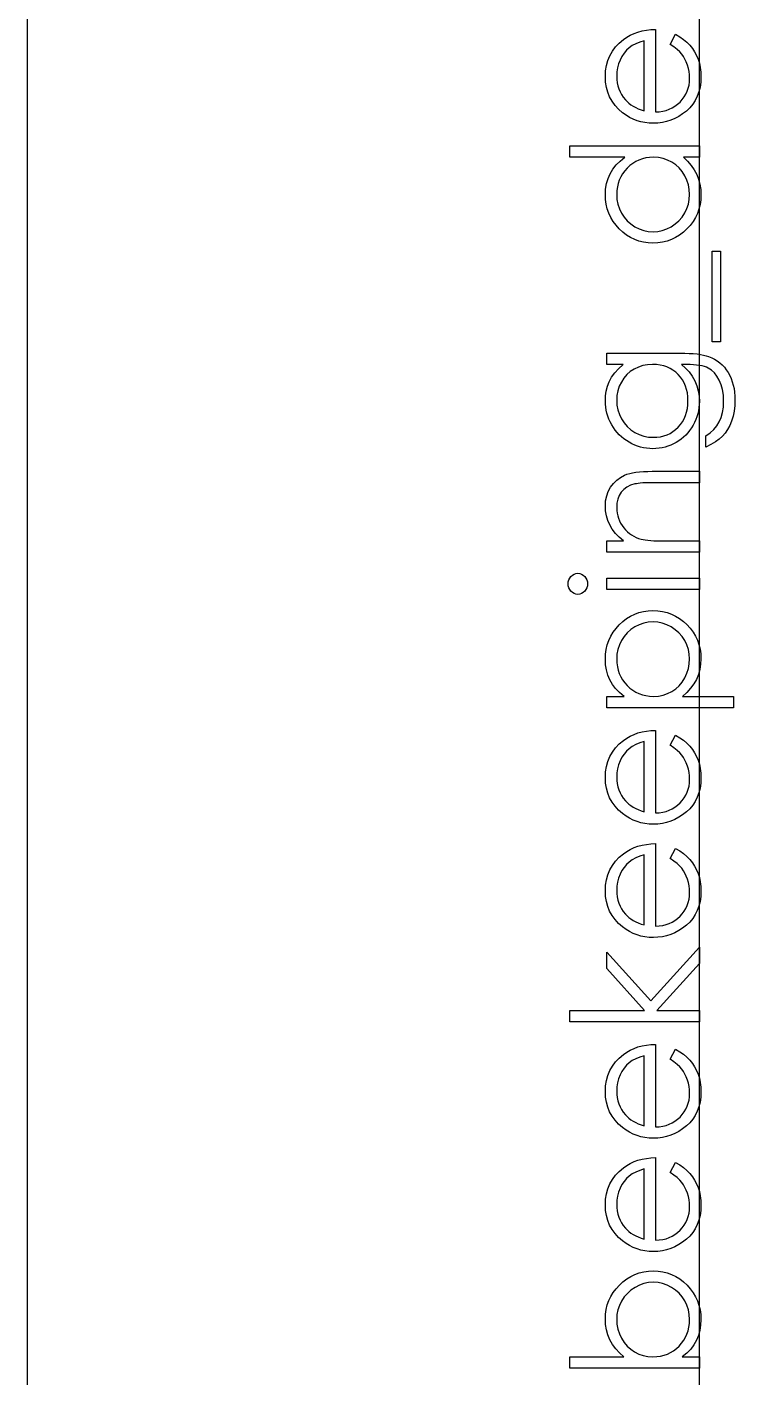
# Model space of a CAD drawing. Header units: millimetres. Extents: x -512 to -50, y 143 to 454.
# Drawn here: x -436.97 to -422.97, y 224.2 to 250.93 of the extents above; entities that cross this region are included whole.
import ezdxf

# ---------------------------------------------------------------- set-up
doc = ezdxf.new("R2010")
doc.units = ezdxf.units.MM

msp = doc.modelspace()

# ---------------------------------------------------------------- linework, layer by layer
at = {"color": 7, "linetype": 'Continuous', "lineweight": 25}
msp.add_line((-436.971, 335.946), (-436.971, 142.946), dxfattribs=at)
at = {"color": 7, "linetype": 'Continuous'}
msp.add_line((-423.672, 164.056), (-423.672, 293.248), dxfattribs=at)
at = {"color": 7, "linetype": 'Continuous', "flags": 128}
for points in [[(-424.249, 250.587), (-424.144, 250.786), (-424.144, 250.786), (-424.061, 250.737), (-423.986, 250.685), (-423.919, 250.629), (-423.861, 250.569), (-423.81, 250.505), (-423.766, 250.438), (-423.728, 250.366), (-423.697, 250.291), (-423.672, 250.212), (-423.654, 250.127), (-423.644, 250.037), (-423.64, 249.943), (-423.64, 249.943), (-423.645, 249.837), (-423.658, 249.738), (-423.681, 249.645), (-423.712, 249.558), (-423.753, 249.476), (-423.802, 249.401), (-423.861, 249.331), (-423.929, 249.267), (-424.002, 249.21), (-424.077, 249.16), (-424.155, 249.119), (-424.236, 249.085), (-424.319, 249.058), (-424.403, 249.039), (-424.491, 249.028), (-424.581, 249.024), (-424.581, 249.024), (-424.665, 249.027), (-424.747, 249.037), (-424.826, 249.053), (-424.904, 249.076), (-424.979, 249.106), (-425.052, 249.142), (-425.122, 249.185), (-425.191, 249.234), (-425.191, 249.234), (-425.27, 249.304), (-425.339, 249.379), (-425.398, 249.459), (-425.446, 249.546), (-425.483, 249.638), (-425.51, 249.736), (-425.526, 249.839), (-425.531, 249.948), (-425.531, 249.948), (-425.526, 250.06), (-425.509, 250.167), (-425.481, 250.268), (-425.441, 250.362), (-425.391, 250.451), (-425.329, 250.535), (-425.256, 250.612), (-425.172, 250.684), (-425.172, 250.684), (-425.106, 250.73), (-425.037, 250.769), (-424.963, 250.803), (-424.886, 250.831), (-424.805, 250.853), (-424.72, 250.869), (-424.631, 250.879), (-424.538, 250.883), (-424.538, 250.883), (-424.538, 249.248), (-424.538, 249.248), (-424.465, 249.253), (-424.396, 249.263), (-424.331, 249.279), (-424.269, 249.301), (-424.21, 249.328), (-424.154, 249.361), (-424.102, 249.4), (-424.053, 249.444), (-424.009, 249.493), (-423.971, 249.545), (-423.938, 249.6), (-423.912, 249.657), (-423.891, 249.717), (-423.876, 249.78), (-423.867, 249.846), (-423.864, 249.915), (-423.864, 249.915), (-423.867, 249.982), (-423.875, 250.047), (-423.888, 250.112), (-423.908, 250.176), (-423.931, 250.238), (-423.957, 250.295), (-423.987, 250.346), (-424.021, 250.393), (-424.061, 250.439), (-424.113, 250.486), (-424.175, 250.536), (-424.249, 250.587)], [(-424.762, 250.658), (-424.851, 250.632), (-424.929, 250.599), (-424.999, 250.562), (-425.059, 250.519), (-425.112, 250.469), (-425.16, 250.412), (-425.202, 250.348), (-425.239, 250.277), (-425.268, 250.201), (-425.29, 250.122), (-425.302, 250.042), (-425.307, 249.96), (-425.307, 249.96), (-425.304, 249.893), (-425.296, 249.827), (-425.283, 249.765), (-425.264, 249.705), (-425.24, 249.647), (-425.211, 249.592), (-425.176, 249.539), (-425.135, 249.489), (-425.135, 249.489), (-425.102, 249.454), (-425.065, 249.421), (-425.025, 249.391), (-424.98, 249.363), (-424.931, 249.337), (-424.879, 249.313), (-424.822, 249.291), (-424.762, 249.272), (-424.762, 249.272), (-424.762, 250.658)], [(-426.236, 248.575), (-423.672, 248.575), (-423.672, 248.575), (-423.672, 248.351), (-423.672, 248.351), (-423.988, 248.351), (-423.988, 248.351), (-423.904, 248.273), (-423.831, 248.191), (-423.772, 248.104), (-423.724, 248.013), (-423.687, 247.917), (-423.661, 247.818), (-423.645, 247.713), (-423.64, 247.604), (-423.64, 247.604), (-423.645, 247.508), (-423.658, 247.415), (-423.679, 247.325), (-423.709, 247.239), (-423.748, 247.157), (-423.796, 247.078), (-423.852, 247.002), (-423.917, 246.931), (-423.988, 246.865), (-424.063, 246.809), (-424.141, 246.761), (-424.224, 246.721), (-424.31, 246.691), (-424.4, 246.669), (-424.493, 246.656), (-424.591, 246.652), (-424.591, 246.652), (-424.686, 246.656), (-424.778, 246.669), (-424.866, 246.691), (-424.951, 246.722), (-425.032, 246.762), (-425.11, 246.81), (-425.185, 246.867), (-425.255, 246.933), (-425.32, 247.005), (-425.376, 247.082), (-425.423, 247.161), (-425.462, 247.244), (-425.493, 247.33), (-425.514, 247.421), (-425.527, 247.514), (-425.531, 247.611), (-425.531, 247.611), (-425.525, 247.723), (-425.507, 247.829), (-425.477, 247.93), (-425.435, 248.025), (-425.38, 248.115), (-425.314, 248.199), (-425.236, 248.277), (-425.146, 248.351), (-425.146, 248.351), (-426.236, 248.351), (-426.236, 248.351), (-426.236, 248.575)], [(-425.307, 247.614), (-425.301, 247.516), (-425.283, 247.422), (-425.254, 247.332), (-425.213, 247.245), (-425.161, 247.165), (-425.099, 247.094), (-425.028, 247.03), (-424.948, 246.976), (-424.862, 246.932), (-424.773, 246.901), (-424.682, 246.882), (-424.588, 246.876), (-424.588, 246.876), (-424.495, 246.883), (-424.404, 246.901), (-424.315, 246.933), (-424.228, 246.977), (-424.147, 247.032), (-424.075, 247.095), (-424.013, 247.167), (-423.96, 247.248), (-423.918, 247.334), (-423.888, 247.424), (-423.87, 247.517), (-423.864, 247.612), (-423.864, 247.612), (-423.87, 247.71), (-423.888, 247.804), (-423.918, 247.896), (-423.96, 247.985), (-424.011, 248.068), (-424.071, 248.141), (-424.139, 248.203), (-424.217, 248.255), (-424.3, 248.297), (-424.389, 248.327), (-424.482, 248.345), (-424.582, 248.351), (-424.582, 248.351), (-424.657, 248.347), (-424.73, 248.337), (-424.799, 248.321), (-424.866, 248.297), (-424.929, 248.267), (-424.989, 248.231), (-425.045, 248.188), (-425.099, 248.138), (-425.148, 248.083), (-425.19, 248.026), (-425.226, 247.964), (-425.255, 247.901), (-425.278, 247.834), (-425.294, 247.764), (-425.304, 247.691), (-425.307, 247.614)], [(-423.416, 244.697), (-423.416, 246.492), (-423.416, 246.492), (-423.255, 246.492), (-423.255, 246.492), (-423.255, 244.697), (-423.255, 244.697), (-423.416, 244.697)], [(-425.499, 244.248), (-425.499, 244.472), (-425.499, 244.472), (-424.049, 244.472), (-424.049, 244.472), (-423.957, 244.471), (-423.87, 244.468), (-423.791, 244.463), (-423.718, 244.456), (-423.651, 244.446), (-423.591, 244.435), (-423.536, 244.421), (-423.489, 244.406), (-423.489, 244.406), (-423.428, 244.381), (-423.371, 244.352), (-423.317, 244.319), (-423.267, 244.281), (-423.22, 244.239), (-423.177, 244.193), (-423.138, 244.143), (-423.103, 244.089), (-423.071, 244.031), (-423.043, 243.971), (-423.02, 243.907), (-423.001, 243.84), (-422.986, 243.771), (-422.976, 243.699), (-422.969, 243.624), (-422.967, 243.546), (-422.967, 243.546), (-422.971, 243.433), (-422.984, 243.326), (-423.005, 243.224), (-423.034, 243.129), (-423.071, 243.041), (-423.113, 242.961), (-423.16, 242.89), (-423.214, 242.828), (-423.277, 242.771), (-423.353, 242.716), (-423.442, 242.663), (-423.544, 242.613), (-423.544, 242.613), (-423.544, 242.838), (-423.544, 242.838), (-423.46, 242.894), (-423.388, 242.959), (-423.327, 243.031), (-423.278, 243.111), (-423.24, 243.199), (-423.213, 243.298), (-423.197, 243.406), (-423.191, 243.525), (-423.191, 243.525), (-423.197, 243.642), (-423.213, 243.75), (-423.24, 243.848), (-423.278, 243.937), (-423.324, 244.015), (-423.375, 244.081), (-423.432, 244.134), (-423.495, 244.176), (-423.53, 244.193), (-423.571, 244.208), (-423.617, 244.22), (-423.668, 244.23), (-423.725, 244.238), (-423.787, 244.243), (-423.855, 244.247), (-423.928, 244.248), (-423.928, 244.248), (-424.022, 244.248), (-424.022, 244.248), (-423.943, 244.178), (-423.872, 244.101), (-423.813, 244.016), (-423.763, 243.924), (-423.723, 243.827), (-423.695, 243.727), (-423.678, 243.624), (-423.672, 243.518), (-423.672, 243.518), (-423.674, 243.455), (-423.68, 243.394), (-423.69, 243.333), (-423.703, 243.273), (-423.721, 243.215), (-423.742, 243.157), (-423.767, 243.1), (-423.796, 243.045), (-423.829, 242.991), (-423.864, 242.94), (-423.902, 242.893), (-423.942, 242.848), (-423.985, 242.807), (-424.031, 242.769), (-424.079, 242.734), (-424.13, 242.702), (-424.183, 242.674), (-424.238, 242.649), (-424.294, 242.628), (-424.351, 242.611), (-424.409, 242.598), (-424.468, 242.589), (-424.53, 242.583), (-424.592, 242.581), (-424.592, 242.581), (-424.654, 242.583), (-424.715, 242.589), (-424.775, 242.599), (-424.835, 242.613), (-424.893, 242.63), (-424.95, 242.652), (-425.005, 242.677), (-425.06, 242.707), (-425.113, 242.74), (-425.164, 242.776), (-425.211, 242.815), (-425.255, 242.857), (-425.297, 242.902), (-425.335, 242.95), (-425.371, 243.002), (-425.404, 243.056), (-425.434, 243.112), (-425.46, 243.168), (-425.482, 243.226), (-425.5, 243.284), (-425.513, 243.343), (-425.523, 243.403), (-425.529, 243.464), (-425.531, 243.525), (-425.531, 243.525), (-425.526, 243.626), (-425.512, 243.723), (-425.488, 243.816), (-425.454, 243.906), (-425.407, 243.994), (-425.346, 244.081), (-425.27, 244.165), (-425.18, 244.248), (-425.18, 244.248), (-425.499, 244.248)], [(-425.307, 243.543), (-425.301, 243.445), (-425.283, 243.35), (-425.253, 243.259), (-425.212, 243.172), (-425.159, 243.091), (-425.097, 243.019), (-425.027, 242.956), (-424.947, 242.903), (-424.861, 242.86), (-424.771, 242.83), (-424.679, 242.812), (-424.583, 242.806), (-424.583, 242.806), (-424.51, 242.809), (-424.44, 242.818), (-424.374, 242.834), (-424.311, 242.856), (-424.251, 242.884), (-424.194, 242.919), (-424.141, 242.96), (-424.091, 243.007), (-424.045, 243.059), (-424.006, 243.115), (-423.973, 243.175), (-423.945, 243.238), (-423.924, 243.305), (-423.909, 243.377), (-423.9, 243.451), (-423.897, 243.529), (-423.897, 243.529), (-423.9, 243.608), (-423.909, 243.684), (-423.924, 243.755), (-423.945, 243.822), (-423.972, 243.885), (-424.005, 243.944), (-424.044, 244), (-424.089, 244.051), (-424.139, 244.097), (-424.193, 244.137), (-424.251, 244.171), (-424.312, 244.199), (-424.377, 244.22), (-424.446, 244.235), (-424.519, 244.245), (-424.596, 244.248), (-424.596, 244.248), (-424.695, 244.242), (-424.789, 244.225), (-424.878, 244.197), (-424.961, 244.157), (-425.037, 244.107), (-425.104, 244.048), (-425.164, 243.979), (-425.214, 243.9), (-425.255, 243.816), (-425.284, 243.728), (-425.301, 243.637), (-425.307, 243.543)], [(-425.499, 240.53), (-425.499, 240.754), (-425.499, 240.754), (-425.17, 240.754), (-425.17, 240.754), (-425.258, 240.828), (-425.333, 240.905), (-425.395, 240.986), (-425.445, 241.071), (-425.483, 241.16), (-425.51, 241.253), (-425.526, 241.349), (-425.531, 241.45), (-425.531, 241.45), (-425.525, 241.551), (-425.505, 241.646), (-425.473, 241.735), (-425.428, 241.818), (-425.372, 241.893), (-425.307, 241.958), (-425.233, 242.012), (-425.15, 242.056), (-425.103, 242.074), (-425.05, 242.09), (-424.991, 242.103), (-424.926, 242.114), (-424.855, 242.122), (-424.778, 242.128), (-424.694, 242.132), (-424.605, 242.133), (-424.605, 242.133), (-423.672, 242.133), (-423.672, 242.133), (-423.672, 241.908), (-423.672, 241.908), (-424.532, 241.908), (-424.532, 241.908), (-424.606, 241.908), (-424.674, 241.907), (-424.736, 241.905), (-424.791, 241.902), (-424.84, 241.898), (-424.882, 241.893), (-424.918, 241.888), (-424.947, 241.882), (-424.947, 241.882), (-425.031, 241.856), (-425.104, 241.821), (-425.166, 241.776), (-425.217, 241.721), (-425.256, 241.657), (-425.284, 241.584), (-425.301, 241.502), (-425.307, 241.41), (-425.307, 241.41), (-425.305, 241.356), (-425.298, 241.304), (-425.287, 241.252), (-425.272, 241.203), (-425.252, 241.154), (-425.229, 241.107), (-425.2, 241.061), (-425.168, 241.017), (-425.131, 240.976), (-425.094, 240.938), (-425.054, 240.904), (-425.012, 240.874), (-424.968, 240.847), (-424.922, 240.824), (-424.873, 240.804), (-424.823, 240.789), (-424.823, 240.789), (-424.786, 240.781), (-424.742, 240.774), (-424.691, 240.768), (-424.633, 240.763), (-424.569, 240.759), (-424.497, 240.756), (-424.418, 240.755), (-424.333, 240.754), (-424.333, 240.754), (-423.672, 240.754), (-423.672, 240.754), (-423.672, 240.53), (-423.672, 240.53), (-425.499, 240.53)], [(-426.268, 239.904), (-426.265, 239.946), (-426.254, 239.984), (-426.236, 240.02), (-426.212, 240.052), (-426.182, 240.079), (-426.149, 240.098), (-426.114, 240.109), (-426.075, 240.113), (-426.075, 240.113), (-426.037, 240.109), (-426.002, 240.098), (-425.97, 240.079), (-425.94, 240.052), (-425.916, 240.02), (-425.898, 239.984), (-425.887, 239.946), (-425.884, 239.904), (-425.884, 239.904), (-425.887, 239.863), (-425.898, 239.825), (-425.916, 239.79), (-425.94, 239.758), (-425.97, 239.731), (-426.002, 239.712), (-426.037, 239.701), (-426.075, 239.697), (-426.075, 239.697), (-426.114, 239.701), (-426.149, 239.712), (-426.182, 239.731), (-426.212, 239.758), (-426.236, 239.79), (-426.254, 239.825), (-426.265, 239.863), (-426.268, 239.904)], [(-425.499, 239.793), (-425.499, 240.017), (-425.499, 240.017), (-423.672, 240.017), (-423.672, 240.017), (-423.672, 239.793), (-423.672, 239.793), (-425.499, 239.793)], [(-425.499, 237.453), (-425.499, 237.677), (-425.499, 237.677), (-425.161, 237.677), (-425.161, 237.677), (-425.251, 237.751), (-425.328, 237.83), (-425.391, 237.914), (-425.442, 238.004), (-425.481, 238.099), (-425.509, 238.199), (-425.526, 238.304), (-425.531, 238.416), (-425.531, 238.416), (-425.527, 238.513), (-425.514, 238.607), (-425.493, 238.697), (-425.462, 238.784), (-425.423, 238.867), (-425.376, 238.946), (-425.32, 239.022), (-425.255, 239.094), (-425.185, 239.16), (-425.11, 239.217), (-425.032, 239.266), (-424.951, 239.306), (-424.866, 239.337), (-424.778, 239.359), (-424.686, 239.372), (-424.591, 239.376), (-424.591, 239.376), (-424.493, 239.372), (-424.4, 239.359), (-424.31, 239.337), (-424.224, 239.307), (-424.141, 239.267), (-424.063, 239.219), (-423.988, 239.162), (-423.917, 239.097), (-423.852, 239.025), (-423.796, 238.95), (-423.748, 238.871), (-423.709, 238.789), (-423.679, 238.703), (-423.658, 238.613), (-423.645, 238.519), (-423.64, 238.423), (-423.64, 238.423), (-423.646, 238.314), (-423.663, 238.209), (-423.691, 238.11), (-423.731, 238.014), (-423.782, 237.923), (-423.845, 237.837), (-423.919, 237.755), (-424.003, 237.677), (-424.003, 237.677), (-422.999, 237.677), (-422.999, 237.677), (-422.999, 237.453), (-422.999, 237.453), (-425.499, 237.453)], [(-425.307, 238.414), (-425.304, 238.338), (-425.294, 238.264), (-425.278, 238.194), (-425.255, 238.127), (-425.226, 238.063), (-425.19, 238.003), (-425.148, 237.944), (-425.099, 237.89), (-425.045, 237.84), (-424.989, 237.797), (-424.929, 237.761), (-424.866, 237.731), (-424.799, 237.708), (-424.73, 237.691), (-424.657, 237.681), (-424.582, 237.677), (-424.582, 237.677), (-424.482, 237.684), (-424.389, 237.701), (-424.3, 237.731), (-424.217, 237.772), (-424.139, 237.825), (-424.071, 237.888), (-424.011, 237.961), (-423.96, 238.044), (-423.918, 238.134), (-423.888, 238.226), (-423.87, 238.32), (-423.864, 238.417), (-423.864, 238.417), (-423.87, 238.512), (-423.888, 238.604), (-423.918, 238.694), (-423.96, 238.78), (-424.013, 238.861), (-424.075, 238.933), (-424.147, 238.996), (-424.228, 239.051), (-424.315, 239.095), (-424.404, 239.127), (-424.495, 239.145), (-424.588, 239.152), (-424.588, 239.152), (-424.682, 239.146), (-424.773, 239.127), (-424.862, 239.096), (-424.948, 239.052), (-425.028, 238.998), (-425.099, 238.935), (-425.161, 238.863), (-425.213, 238.783), (-425.254, 238.696), (-425.283, 238.606), (-425.301, 238.512), (-425.307, 238.414)], [(-424.249, 236.709), (-424.144, 236.908), (-424.144, 236.908), (-424.061, 236.859), (-423.986, 236.807), (-423.919, 236.751), (-423.861, 236.69), (-423.81, 236.627), (-423.766, 236.56), (-423.728, 236.488), (-423.697, 236.413), (-423.672, 236.333), (-423.654, 236.249), (-423.644, 236.159), (-423.64, 236.064), (-423.64, 236.064), (-423.645, 235.959), (-423.658, 235.86), (-423.681, 235.767), (-423.712, 235.679), (-423.753, 235.598), (-423.802, 235.523), (-423.861, 235.452), (-423.929, 235.389), (-424.002, 235.332), (-424.077, 235.282), (-424.155, 235.241), (-424.236, 235.207), (-424.319, 235.179), (-424.403, 235.16), (-424.491, 235.149), (-424.581, 235.145), (-424.581, 235.145), (-424.665, 235.149), (-424.747, 235.158), (-424.826, 235.175), (-424.904, 235.198), (-424.979, 235.228), (-425.052, 235.264), (-425.122, 235.307), (-425.191, 235.356), (-425.191, 235.356), (-425.27, 235.425), (-425.339, 235.501), (-425.398, 235.581), (-425.446, 235.668), (-425.483, 235.76), (-425.51, 235.858), (-425.526, 235.961), (-425.531, 236.07), (-425.531, 236.07), (-425.526, 236.182), (-425.509, 236.289), (-425.481, 236.389), (-425.441, 236.484), (-425.391, 236.573), (-425.329, 236.656), (-425.256, 236.734), (-425.172, 236.806), (-425.172, 236.806), (-425.106, 236.852), (-425.037, 236.891), (-424.963, 236.925), (-424.886, 236.953), (-424.805, 236.975), (-424.72, 236.991), (-424.631, 237), (-424.538, 237.004), (-424.538, 237.004), (-424.538, 235.37), (-424.538, 235.37), (-424.465, 235.374), (-424.396, 235.384), (-424.331, 235.4), (-424.269, 235.422), (-424.21, 235.449), (-424.154, 235.482), (-424.102, 235.522), (-424.053, 235.566), (-424.009, 235.615), (-423.971, 235.667), (-423.938, 235.721), (-423.912, 235.779), (-423.891, 235.839), (-423.876, 235.902), (-423.867, 235.968), (-423.864, 236.036), (-423.864, 236.036), (-423.867, 236.103), (-423.875, 236.169), (-423.888, 236.234), (-423.908, 236.298), (-423.931, 236.36), (-423.957, 236.416), (-423.987, 236.468), (-424.021, 236.515), (-424.061, 236.561), (-424.113, 236.608), (-424.175, 236.658), (-424.249, 236.709)], [(-424.762, 236.78), (-424.851, 236.754), (-424.929, 236.721), (-424.999, 236.683), (-425.059, 236.64), (-425.112, 236.591), (-425.16, 236.534), (-425.202, 236.47), (-425.239, 236.398), (-425.268, 236.322), (-425.29, 236.244), (-425.302, 236.164), (-425.307, 236.081), (-425.307, 236.081), (-425.304, 236.014), (-425.296, 235.949), (-425.283, 235.887), (-425.264, 235.827), (-425.24, 235.769), (-425.211, 235.714), (-425.176, 235.661), (-425.135, 235.611), (-425.135, 235.611), (-425.102, 235.576), (-425.065, 235.543), (-425.025, 235.513), (-424.98, 235.484), (-424.931, 235.458), (-424.879, 235.434), (-424.822, 235.413), (-424.762, 235.393), (-424.762, 235.393), (-424.762, 236.78)], [(-424.249, 234.465), (-424.144, 234.665), (-424.144, 234.665), (-424.061, 234.616), (-423.986, 234.563), (-423.919, 234.507), (-423.861, 234.447), (-423.81, 234.383), (-423.766, 234.316), (-423.728, 234.244), (-423.697, 234.169), (-423.672, 234.09), (-423.654, 234.005), (-423.644, 233.915), (-423.64, 233.821), (-423.64, 233.821), (-423.645, 233.716), (-423.658, 233.616), (-423.681, 233.523), (-423.712, 233.436), (-423.753, 233.355), (-423.802, 233.279), (-423.861, 233.209), (-423.929, 233.145), (-424.002, 233.088), (-424.077, 233.039), (-424.155, 232.997), (-424.236, 232.963), (-424.319, 232.936), (-424.403, 232.917), (-424.491, 232.906), (-424.581, 232.902), (-424.581, 232.902), (-424.665, 232.905), (-424.747, 232.915), (-424.826, 232.931), (-424.904, 232.954), (-424.979, 232.984), (-425.052, 233.02), (-425.122, 233.063), (-425.191, 233.112), (-425.191, 233.112), (-425.27, 233.182), (-425.339, 233.257), (-425.398, 233.338), (-425.446, 233.424), (-425.483, 233.516), (-425.51, 233.614), (-425.526, 233.717), (-425.531, 233.826), (-425.531, 233.826), (-425.526, 233.939), (-425.509, 234.045), (-425.481, 234.146), (-425.441, 234.24), (-425.391, 234.33), (-425.329, 234.413), (-425.256, 234.49), (-425.172, 234.562), (-425.172, 234.562), (-425.106, 234.608), (-425.037, 234.648), (-424.963, 234.682), (-424.886, 234.709), (-424.805, 234.731), (-424.72, 234.747), (-424.631, 234.757), (-424.538, 234.761), (-424.538, 234.761), (-424.538, 233.126), (-424.538, 233.126), (-424.465, 233.131), (-424.396, 233.141), (-424.331, 233.157), (-424.269, 233.179), (-424.21, 233.206), (-424.154, 233.239), (-424.102, 233.278), (-424.053, 233.323), (-424.009, 233.372), (-423.971, 233.423), (-423.938, 233.478), (-423.912, 233.535), (-423.891, 233.595), (-423.876, 233.659), (-423.867, 233.724), (-423.864, 233.793), (-423.864, 233.793), (-423.867, 233.86), (-423.875, 233.925), (-423.888, 233.991), (-423.908, 234.055), (-423.931, 234.116), (-423.957, 234.173), (-423.987, 234.224), (-424.021, 234.272), (-424.061, 234.317), (-424.113, 234.365), (-424.175, 234.414), (-424.249, 234.465)], [(-424.762, 234.536), (-424.851, 234.51), (-424.929, 234.477), (-424.999, 234.44), (-425.059, 234.397), (-425.112, 234.348), (-425.16, 234.291), (-425.202, 234.226), (-425.239, 234.155), (-425.268, 234.079), (-425.29, 234), (-425.302, 233.92), (-425.307, 233.838), (-425.307, 233.838), (-425.304, 233.771), (-425.296, 233.706), (-425.283, 233.643), (-425.264, 233.583), (-425.24, 233.525), (-425.211, 233.47), (-425.176, 233.418), (-425.135, 233.367), (-425.135, 233.367), (-425.102, 233.332), (-425.065, 233.299), (-425.025, 233.269), (-424.98, 233.241), (-424.931, 233.215), (-424.879, 233.191), (-424.822, 233.169), (-424.762, 233.15), (-424.762, 233.15), (-424.762, 234.536)], [(-426.236, 231.235), (-426.236, 231.46), (-426.236, 231.46), (-424.754, 231.46), (-424.754, 231.46), (-425.499, 232.291), (-425.499, 232.291), (-425.499, 232.613), (-425.499, 232.613), (-424.634, 231.649), (-424.634, 231.649), (-423.672, 232.71), (-423.672, 232.71), (-423.672, 232.388), (-423.672, 232.388), (-424.514, 231.46), (-424.514, 231.46), (-423.672, 231.46), (-423.672, 231.46), (-423.672, 231.235), (-423.672, 231.235), (-426.236, 231.235)], [(-424.249, 230.491), (-424.144, 230.69), (-424.144, 230.69), (-424.061, 230.641), (-423.986, 230.589), (-423.919, 230.533), (-423.861, 230.472), (-423.81, 230.409), (-423.766, 230.342), (-423.728, 230.27), (-423.697, 230.195), (-423.672, 230.115), (-423.654, 230.031), (-423.644, 229.941), (-423.64, 229.846), (-423.64, 229.846), (-423.645, 229.741), (-423.658, 229.642), (-423.681, 229.549), (-423.712, 229.461), (-423.753, 229.38), (-423.802, 229.305), (-423.861, 229.234), (-423.929, 229.171), (-424.002, 229.114), (-424.077, 229.064), (-424.155, 229.023), (-424.236, 228.989), (-424.319, 228.962), (-424.403, 228.943), (-424.491, 228.931), (-424.581, 228.927), (-424.581, 228.927), (-424.665, 228.931), (-424.747, 228.941), (-424.826, 228.957), (-424.904, 228.98), (-424.979, 229.01), (-425.052, 229.046), (-425.122, 229.089), (-425.191, 229.138), (-425.191, 229.138), (-425.27, 229.207), (-425.339, 229.283), (-425.398, 229.363), (-425.446, 229.45), (-425.483, 229.542), (-425.51, 229.64), (-425.526, 229.743), (-425.531, 229.852), (-425.531, 229.852), (-425.526, 229.964), (-425.509, 230.071), (-425.481, 230.171), (-425.441, 230.266), (-425.391, 230.355), (-425.329, 230.438), (-425.256, 230.516), (-425.172, 230.588), (-425.172, 230.588), (-425.106, 230.634), (-425.037, 230.673), (-424.963, 230.707), (-424.886, 230.735), (-424.805, 230.757), (-424.72, 230.773), (-424.631, 230.782), (-424.538, 230.786), (-424.538, 230.786), (-424.538, 229.152), (-424.538, 229.152), (-424.465, 229.156), (-424.396, 229.166), (-424.331, 229.182), (-424.269, 229.204), (-424.21, 229.231), (-424.154, 229.265), (-424.102, 229.304), (-424.053, 229.348), (-424.009, 229.397), (-423.971, 229.449), (-423.938, 229.503), (-423.912, 229.561), (-423.891, 229.621), (-423.876, 229.684), (-423.867, 229.75), (-423.864, 229.818), (-423.864, 229.818), (-423.867, 229.886), (-423.875, 229.951), (-423.888, 230.016), (-423.908, 230.08), (-423.931, 230.142), (-423.957, 230.199), (-423.987, 230.25), (-424.021, 230.297), (-424.061, 230.343), (-424.113, 230.39), (-424.175, 230.44), (-424.249, 230.491)], [(-424.762, 230.562), (-424.851, 230.536), (-424.929, 230.503), (-424.999, 230.465), (-425.059, 230.422), (-425.112, 230.373), (-425.16, 230.316), (-425.202, 230.252), (-425.239, 230.18), (-425.268, 230.104), (-425.29, 230.026), (-425.302, 229.946), (-425.307, 229.863), (-425.307, 229.863), (-425.304, 229.796), (-425.296, 229.731), (-425.283, 229.669), (-425.264, 229.609), (-425.24, 229.551), (-425.211, 229.496), (-425.176, 229.443), (-425.135, 229.393), (-425.135, 229.393), (-425.102, 229.358), (-425.065, 229.325), (-425.025, 229.295), (-424.98, 229.267), (-424.931, 229.24), (-424.879, 229.216), (-424.822, 229.195), (-424.762, 229.175), (-424.762, 229.175), (-424.762, 230.562)], [(-424.249, 228.247), (-424.144, 228.447), (-424.144, 228.447), (-424.061, 228.398), (-423.986, 228.345), (-423.919, 228.289), (-423.861, 228.229), (-423.81, 228.165), (-423.766, 228.098), (-423.728, 228.027), (-423.697, 227.951), (-423.672, 227.872), (-423.654, 227.787), (-423.644, 227.698), (-423.64, 227.603), (-423.64, 227.603), (-423.645, 227.498), (-423.658, 227.399), (-423.681, 227.305), (-423.712, 227.218), (-423.753, 227.137), (-423.802, 227.061), (-423.861, 226.991), (-423.929, 226.927), (-424.002, 226.87), (-424.077, 226.821), (-424.155, 226.779), (-424.236, 226.745), (-424.319, 226.718), (-424.403, 226.699), (-424.491, 226.688), (-424.581, 226.684), (-424.581, 226.684), (-424.665, 226.687), (-424.747, 226.697), (-424.826, 226.713), (-424.904, 226.736), (-424.979, 226.766), (-425.052, 226.802), (-425.122, 226.845), (-425.191, 226.894), (-425.191, 226.894), (-425.27, 226.964), (-425.339, 227.039), (-425.398, 227.12), (-425.446, 227.206), (-425.483, 227.298), (-425.51, 227.396), (-425.526, 227.499), (-425.531, 227.608), (-425.531, 227.608), (-425.526, 227.721), (-425.509, 227.827), (-425.481, 227.928), (-425.441, 228.023), (-425.391, 228.112), (-425.329, 228.195), (-425.256, 228.272), (-425.172, 228.344), (-425.172, 228.344), (-425.106, 228.39), (-425.037, 228.43), (-424.963, 228.464), (-424.886, 228.491), (-424.805, 228.513), (-424.72, 228.529), (-424.631, 228.539), (-424.538, 228.543), (-424.538, 228.543), (-424.538, 226.908), (-424.538, 226.908), (-424.465, 226.913), (-424.396, 226.923), (-424.331, 226.939), (-424.269, 226.961), (-424.21, 226.988), (-424.154, 227.021), (-424.102, 227.06), (-424.053, 227.105), (-424.009, 227.154), (-423.971, 227.205), (-423.938, 227.26), (-423.912, 227.317), (-423.891, 227.378), (-423.876, 227.441), (-423.867, 227.506), (-423.864, 227.575), (-423.864, 227.575), (-423.867, 227.642), (-423.875, 227.708), (-423.888, 227.773), (-423.908, 227.837), (-423.931, 227.898), (-423.957, 227.955), (-423.987, 228.007), (-424.021, 228.054), (-424.061, 228.099), (-424.113, 228.147), (-424.175, 228.196), (-424.249, 228.247)], [(-424.762, 228.319), (-424.851, 228.292), (-424.929, 228.259), (-424.999, 228.222), (-425.059, 228.179), (-425.112, 228.13), (-425.16, 228.073), (-425.202, 228.009), (-425.239, 227.937), (-425.268, 227.861), (-425.29, 227.782), (-425.302, 227.702), (-425.307, 227.62), (-425.307, 227.62), (-425.304, 227.553), (-425.296, 227.488), (-425.283, 227.425), (-425.264, 227.365), (-425.24, 227.307), (-425.211, 227.252), (-425.176, 227.2), (-425.135, 227.149), (-425.135, 227.149), (-425.102, 227.114), (-425.065, 227.082), (-425.025, 227.051), (-424.98, 227.023), (-424.931, 226.997), (-424.879, 226.973), (-424.822, 226.951), (-424.762, 226.932), (-424.762, 226.932), (-424.762, 228.319)], [(-423.672, 224.376), (-426.236, 224.376), (-426.236, 224.376), (-426.236, 224.601), (-426.236, 224.601), (-425.168, 224.601), (-425.168, 224.601), (-425.253, 224.678), (-425.327, 224.76), (-425.389, 224.846), (-425.44, 224.937), (-425.48, 225.033), (-425.509, 225.132), (-425.526, 225.237), (-425.531, 225.346), (-425.531, 225.346), (-425.527, 225.442), (-425.514, 225.536), (-425.492, 225.626), (-425.462, 225.712), (-425.423, 225.794), (-425.375, 225.873), (-425.319, 225.948), (-425.254, 226.02), (-425.183, 226.085), (-425.108, 226.142), (-425.03, 226.19), (-424.948, 226.23), (-424.862, 226.26), (-424.772, 226.282), (-424.679, 226.295), (-424.582, 226.299), (-424.582, 226.299), (-424.486, 226.295), (-424.394, 226.282), (-424.306, 226.26), (-424.221, 226.229), (-424.139, 226.189), (-424.061, 226.141), (-423.987, 226.083), (-423.916, 226.017), (-423.851, 225.945), (-423.795, 225.869), (-423.748, 225.79), (-423.709, 225.707), (-423.679, 225.62), (-423.657, 225.53), (-423.645, 225.436), (-423.64, 225.339), (-423.64, 225.339), (-423.646, 225.228), (-423.662, 225.122), (-423.69, 225.022), (-423.729, 224.927), (-423.779, 224.837), (-423.843, 224.753), (-423.92, 224.674), (-424.01, 224.601), (-424.01, 224.601), (-423.672, 224.601), (-423.672, 224.601), (-423.672, 224.376)], [(-423.864, 225.337), (-423.87, 225.435), (-423.888, 225.529), (-423.918, 225.619), (-423.959, 225.706), (-424.01, 225.786), (-424.072, 225.858), (-424.142, 225.921), (-424.223, 225.975), (-424.309, 226.019), (-424.398, 226.05), (-424.488, 226.069), (-424.582, 226.075), (-424.582, 226.075), (-424.676, 226.068), (-424.767, 226.05), (-424.857, 226.018), (-424.944, 225.974), (-425.025, 225.919), (-425.096, 225.856), (-425.159, 225.784), (-425.211, 225.703), (-425.253, 225.617), (-425.283, 225.528), (-425.301, 225.435), (-425.307, 225.34), (-425.307, 225.34), (-425.301, 225.243), (-425.283, 225.149), (-425.253, 225.057), (-425.211, 224.967), (-425.159, 224.884), (-425.099, 224.811), (-425.03, 224.748), (-424.954, 224.695), (-424.87, 224.654), (-424.781, 224.624), (-424.688, 224.607), (-424.589, 224.601), (-424.589, 224.601), (-424.513, 224.604), (-424.441, 224.614), (-424.371, 224.631), (-424.305, 224.654), (-424.242, 224.684), (-424.182, 224.72), (-424.126, 224.763), (-424.072, 224.813), (-424.024, 224.867), (-423.981, 224.926), (-423.946, 224.986), (-423.917, 225.05), (-423.894, 225.117), (-423.877, 225.188), (-423.867, 225.261), (-423.864, 225.337)]]:
    msp.add_lwpolyline(points, dxfattribs=at)

doc.saveas('drawing.dxf')
